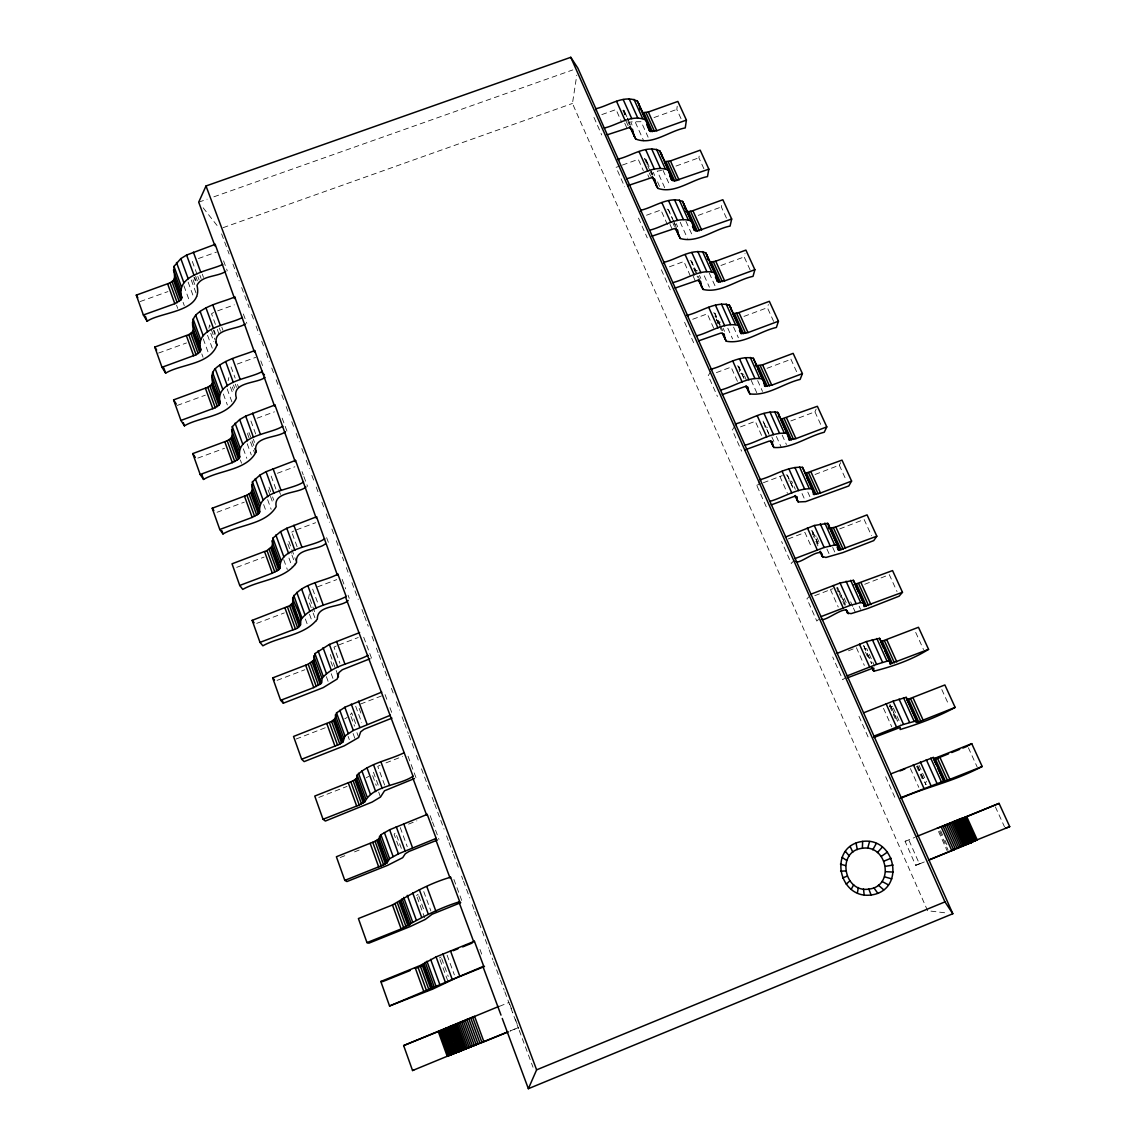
<?xml version="1.0" encoding="UTF-8"?>
<svg xmlns="http://www.w3.org/2000/svg" width="1146" height="1146" viewBox="0 0 1146 1146"><rect width="100%" height="100%" fill="white"/><g stroke="black" fill="none" stroke-linecap="round" stroke-linejoin="round"><path stroke-width="0.75" stroke-dasharray="5 3.75" d="M812.5 534.853L812.543 531.271L811.153 530.784M309.406 593.886L308.231 599.616M681.025 118.654L676.799 109.4L677.229 106.22M927.601 910.726L572.456 103.455L576.782 75.192M703.902 168.763L698.888 157.79L699.404 154.739M208.93 328.286L209.589 324.92L215.119 340.018M726.449 218.098L721.35 206.953L721.951 204.06M228.126 380.73L228.856 377.55M750.086 269.869L744.169 256.919L745.043 253.51M773.622 321.381L767.376 307.701L768.35 304.507M796.599 371.691L790.955 359.328L792.058 356.349M790.84 420.954L814.935 411.815L816.153 409.065M815.05 474.473L839.316 465.19L840.663 462.669M710.821 371.39L708.228 375.673L717.425 396.459M350.418 714.846L351.679 712.855L356.435 725.833M735.03 425.983L732.265 430.008L741.62 451.152M766.244 506.79L756.718 485.274L759.655 481.549M794.465 560.108L791.299 563.402L781.601 541.514M810.208 595.634L806.927 598.742L816.797 621.032L820.149 618.038M416.557 895.542L418.132 894.238M515.342 1019.166L518.479 1027.547L509.956 1031.185M846.278 677.028L842.74 679.693L832.712 657.002M439.405 957.984L441.095 956.924M213.6 312.486L211.523 313.732L216.694 327.828M344.731 718.857L347.195 717.41M366.233 777.776L368.74 776.386M291.729 532.116L293.92 530.942M336.236 646.015L333.987 647.161L339.918 663.29M380.071 765.256L377.765 766.359L385.758 788.104M919.421 863.941L915.668 865.33L905.096 841.35L908.721 839.732L919.421 863.941L924.278 861.964M510.428 1030.827L518.479 1027.547M915.668 865.33L923.705 862.05M499.47 1006.331L509.082 1002.421M905.096 841.35L914.694 837.44M408.549 824.117L416.843 820.851M848.498 650.785L853.24 648.908M340.176 857.537L346.55 855.016M354.515 851.879L360.89 849.372M385.973 762.892L402.447 756.46M814.777 595.691L832.884 588.686M318.817 797.415L347.037 786.4M864.714 584.288L889.325 574.69L897.032 591.565M360.532 704.031L381.79 695.823M788.276 538.935L804.95 532.503L811.912 548.103M296.098 739.027L325.765 727.567M839.674 528.922L864.113 519.467L871.533 535.726M338.786 644.94L358.254 637.505M756.718 485.274L761.689 483.383M763.351 482.738L782.317 475.59M277.06 680.38L304.85 669.737M317.413 586.91L336.738 579.604M740.488 426.899L755.271 421.298L761.803 435.895M256.718 623.381L284.308 612.924M296.427 529.882L315.608 522.705M716.393 372.622L731.076 367.121L737.494 381.475M236.721 567.356L264.11 557.071M767.032 368.31L790.955 359.328M277.389 473.269L294.837 466.794M692.7 319.276L707.283 313.861L714.287 329.532M217.067 512.276L244.256 502.177M743.955 316.411L767.376 307.701M197.828 458.099L224.573 448.244M720.92 265.471L744.169 256.919M257.105 418.204L274.424 411.844M669.407 266.817L683.89 261.489L690.78 276.902M177.172 405.455L205.378 395.169M698.258 215.376L721.35 206.953M237.279 364.056L255.701 357.351M646.502 215.233L660.884 210.005L667.66 225.16M158.506 353.083L186.497 342.955M675.954 166.07L698.888 157.79M217.668 310.853L234.3 304.865M620.817 165.64L616.047 167.359L624.656 186.784M622.393 165.067L638.265 159.351L643.321 170.654M140.127 301.556L167.932 291.6M654.008 117.565L676.799 109.4M223.098 227.667L572.456 103.455M198.401 258.538L216.551 252.063M601.836 114.6L616.018 109.543L621.691 122.25M198.702 202.183L207.125 199.203M213.872 196.826L572.799 69.92M892.677 706.466L889.382 706.552L890.213 704.618L897.733 721.421M661.586 170.51L657.26 171.098L665.769 190.05M632.062 125.029L630.658 121.906L641.144 121.691L648.12 137.205M864.07 648.951L866.777 648.693L874.556 666.055M845.046 603.827L837.984 588.041L836.652 587.726L838.772 592.468M816.324 536.127L813.474 535.956L818.817 547.903M930.967 911.127L947.771 913.133M788.82 480.89L791.728 481.277L795.353 489.342M786.099 474.845L787.56 475.475L793.705 489.199M764.583 426.77L767.562 427.343M740.746 373.553L743.797 374.312M737.279 365.818L738.841 366.734L744.528 379.426M720.419 322.155L717.324 321.209L715.992 319.29L718.069 323.931M719.989 324.662L715.104 313.746L713.485 312.686L715.591 317.37M694.275 269.74L697.427 270.871M690.093 260.443L691.754 261.632L695.88 270.828M667.087 209.059L668.806 210.391L672.458 218.557M652.704 174.45L646.229 159.982L644.467 158.535L649.51 169.809M837.683 591.092L838.557 591.966M203.129 207.798L218.628 227.467M626.848 116.72L623.424 109.429L628.38 120.516M814.935 411.815L822.112 427.53M839.316 465.19L845.877 479.572M915.697 632.406L923.547 649.581M941.811 689.577L949.06 705.463M968.384 747.751L977.252 767.161M995.373 806.856L1004.498 826.825M663.018 170.31L670.109 186.067M685.967 221.307L692.456 235.718M709.302 273.163L715.161 286.185M733.555 327.054L738.368 337.741M757.649 380.587L762.534 391.459M782.145 435.05L786.414 444.519M807.801 492.064L810.695 498.481M832.712 547.416L835.434 553.489M859.171 606.234L860.56 609.314M635.385 122.393L643.765 141.03M680.208 222.209L687.414 238.253M704.274 275.814L709.403 287.231M727.782 328.186L732.595 338.901M751.174 380.286L756.761 392.734M776.386 436.425L781.357 447.499M802.042 493.568L805.652 501.619M826.954 549.063L830.363 556.655M850.633 601.822L852.724 606.463M853.412 608.01L855.503 612.652M653.263 172.344L654.695 175.51M657.532 181.842L659.652 186.597M676.255 223.628L677.701 226.836M699.461 275.398L700.808 278.421M723.169 328.3L724.544 331.366M744.499 375.874L746.59 380.558M771.831 436.87L773.965 441.625M816.998 537.646L819.061 542.23M844.115 598.126L846.894 604.343M893.393 708.07L900.584 724.143M919.02 765.256L926.541 782.045M627.55 118.296L630.386 124.628M673.203 220.19L676.126 226.722M720.691 326.223L722.797 330.893M768.78 433.546L762.577 420.081L769.081 434.62M812.543 531.271L819.49 546.771M863.855 645.814L871.777 663.491M917.717 766.044L926.083 784.709M629.097 122.092L630.515 125.258M645.656 159.079L648.536 165.511M651.429 171.943L652.862 175.166M668.261 209.546L673.676 221.622M674.349 223.141L677.057 229.171M691.253 260.858L697.441 274.682M698.129 276.215L700.192 280.827M714.617 313.03L720.218 325.536M738.396 366.104L744.8 380.4M787.173 474.988L794.006 490.259M812.199 530.856L819.161 546.398M837.669 587.712L845.447 605.102M863.583 645.585L871.504 663.276M889.969 704.475L897.504 721.292M917.531 766.001L925.896 784.681M622.908 110.403L625.043 115.159M627.879 121.505L629.441 124.971M650.24 171.413L651.673 174.636M693.545 268.121L697.67 277.346M716.293 318.932L718.399 323.63M719.387 325.836L721.45 330.463M839.244 593.513L844.444 605.131M865.488 652.117L867.622 656.873M889.697 706.18L895.814 719.846M916.599 766.259L923.332 781.286M673.017 223.298L674.464 226.536M626.146 121.333L628.28 126.089M649.238 172.903L650.67 176.14M624.742 123.166L626.862 127.937M647.834 174.822L649.281 178.045M670.023 224.444L672.057 228.985M693.158 276.172L695.221 280.799M940.622 830.664L944.175 838.628M944.891 840.219L948.444 848.169M939.591 831.079L948.129 850.189M779.896 476.421L787.431 493.281M830.449 589.574L838.242 607.036M856.406 647.676L864.342 665.439M883.509 708.343L891.731 726.765M910.411 768.579L918.791 787.345M938.531 831.523L947.054 850.619M593.957 117.408L601.707 134.927M638.523 218.127L647.261 237.895M661.371 269.768L670.252 289.852M684.592 322.27L693.645 342.711M858.956 716.307L869.169 739.399M885.672 776.702L896.072 800.209M509.712 1004.097L512.835 1012.462M221.608 233.899L229.128 254.011M232.896 264.081L239.156 280.842M241.663 287.546L249.183 307.672M251.69 314.376L253.567 319.419M256.074 326.123L259.211 334.503M261.718 341.207L263.594 346.235M266.101 352.954L269.238 361.334M271.745 368.038L273.622 373.066M276.129 379.77L279.252 388.165M281.758 394.869L283.649 399.897M286.156 406.601L289.279 414.995M291.786 421.699L293.663 426.727M296.169 433.432L299.307 441.812M301.813 448.53L303.69 453.558M306.197 460.262L309.334 468.642M311.841 475.361L313.718 480.389M316.224 487.093L319.362 495.473M321.868 502.177L323.745 507.22M326.252 513.924L329.389 522.304M331.896 529.008L333.773 534.036M336.279 540.754L343.8 560.867M346.307 567.585L349.43 575.965M351.937 582.669L358.211 599.444M361.964 609.5L363.841 614.528M364.471 616.204L368.238 626.26M371.992 636.331L373.868 641.359M376.375 648.063L378.252 653.091M378.882 654.767L388.279 679.922M391.416 688.302L393.923 695.02M396.43 701.724L399.567 710.105M402.06 716.809L403.951 721.851M404.567 723.527L408.334 733.583M408.964 735.259L413.978 748.667M416.485 755.386L418.362 760.414M421.484 768.794L429.635 790.597M432.142 797.301L434.019 802.329M434.649 804.005L444.046 829.16M446.553 835.864L448.43 840.892M449.06 842.568L452.813 852.638M453.444 854.314L458.457 867.723M461.594 876.117L462.841 879.469M463.471 881.145L469.731 897.905M472.238 904.609L474.129 909.652M474.745 911.328L478.512 921.384M479.143 923.06L488.54 948.215M489.156 949.891L492.923 959.947M493.554 961.623L499.814 978.398M500.444 980.074L504.197 990.13M504.827 991.806L518.608 1028.707M519.238 1030.383L533.019 1067.27M223.57 260.873L227.28 270.857M243.353 314.004L246.848 323.373M260.815 360.904L262.592 365.66M282.16 418.19L286.973 431.125M302.043 471.608L303.26 474.902M303.876 476.535L307.558 486.405M326.624 537.646L328.501 542.66M342.167 579.346L345.691 588.843M348.055 595.161L349.229 598.327M363.726 637.248L366.118 643.694M366.72 645.298L371.519 658.176M385.056 694.562L387.506 701.108M389.941 707.669L392.992 715.863M408.019 756.202L410.497 762.878M411.128 764.554L413.606 771.229M414.222 772.891L416.084 777.905M430.137 815.608L431.913 820.378M432.5 821.954L438.99 839.402M453.902 879.44L461.723 900.441M479.959 949.404L482.409 955.993M202.283 274.138L203.501 277.475M221.78 327.111L222.926 330.234M199.877 275.183L201.109 278.507M219.359 328.143L220.505 331.28M278.779 489.743L280.598 494.7M359.171 708.386L360.976 713.313M192.313 261.417L197.212 274.768M197.828 276.43L199.046 279.767M217.282 329.389L219.001 334.088M231.062 366.935L235.159 378.08M237.494 384.454L238.669 387.635M250.945 421.055L256.89 437.256M271.158 476.106L276 489.285M292.359 533.807L297.287 547.215M312.672 589.13L318.502 604.988M355.675 706.223L361.706 722.653M400.255 827.598L407.26 846.679M423.762 891.588L430.896 911.013M447.098 955.148L454.375 974.945M195.665 276.129L197.499 281.128M235.302 384.154L236.477 387.348M194.748 277.504L195.966 280.842M214.173 330.478L215.319 333.615M193.918 277.117L195.135 280.441M213.357 330.134L215.076 334.818M233.469 384.984L234.629 388.165M253.338 439.19L254.527 442.428M193.044 279.782L194.863 284.724M232.323 386.99L233.469 390.141M253.739 445.479L248.453 431.054L247.636 434.062L249.986 440.451M268.995 487.122L271.974 495.258M272.576 496.891L273.765 500.157M296.57 562.4L288.677 540.855L287.689 543.476L291.313 553.389M309.893 598.756L315.05 612.852M330.306 654.509L335.563 668.863M336.15 670.453L337.325 673.633M373.438 772.232L378.28 785.44M401.329 848.384L395.585 832.684L394.109 834.231L399.009 847.639M418.72 895.843L423.977 910.225M441.683 958.557L448.244 976.464M191.253 279.982L197.27 296.442M210.764 333.3L213.829 341.651M230.418 387.004L233.297 394.854M250.559 442.041L254.656 453.214M268.092 489.929L269.869 494.8M270.47 496.419L273.436 504.541M291.929 555.036L295.553 564.949M309.463 602.968L312.543 611.377M313.159 613.053L316.239 621.461M330.879 661.486L333.214 667.846M351.005 716.465L354.558 726.163M356.922 732.623L358.698 737.48M372.665 775.656L376.275 785.526M378.696 792.115L380.501 797.043M417.13 897.146L424.708 917.831M439.992 959.603L447.714 980.69M188.145 282.117L193.545 296.886M207.555 335.262L213.041 350.275M227.166 388.924L232.323 403.02M247.221 443.789L251.289 454.933M267.62 499.613L271.158 509.325M288.978 558.059L291.986 566.296M309.492 614.242L311.941 620.946M331.223 673.705L332.956 678.461M353.083 733.526L354.845 738.353M183.933 285.841L189.305 300.581M203.257 338.901L208.114 352.223M223.355 394.038L227.352 404.968M243.324 448.817L246.805 458.357M263.652 504.569L266.588 512.649M283.721 559.649L287.317 569.505M305.366 619.026L307.2 624.04M326.395 676.699L328.114 681.44M348.14 736.391L349.315 739.614M183.088 302.343L184.277 305.624M201.825 353.913L203.043 357.237M240.388 460.033L241.548 463.213M176.541 305.165L177.73 308.446M624.011 110.403L625.028 114.743M646.229 159.982L647.734 166.829M691.754 261.632L692.313 264.626M715.104 313.746L715.548 316.511M738.841 366.734L739.514 371.82"/><path stroke-width="1.5" d="M292.703 597.825L292.731 602.724L289.609 605.761L252.163 620.358L259.999 642.376L292.889 629.87C309.592 626.447 294.866 607.136 292.703 597.825C302.157 583.056 323.53 581.839 337.869 574.175L346.192 596.536L345.734 597.596L413.047 776.272L412.46 777.031L426.613 815.064L427.214 814.376L436.168 838.399L435.537 839.044L449.934 877.793L450.593 877.22L459.704 901.701L459.03 902.231L473.699 941.711L474.415 941.253L483.698 966.193L482.967 966.608L501.003 1015.112M828.773 528.564L835.821 526.959L867.064 514.883L876.819 536.199L839.445 550.08L838.141 549.665L838.442 546.212L827.741 523.335L814.276 525.484L785.741 536.944L760.199 479.673C774.109 475.862 787.574 466.121 802.501 467.353L813.13 490.073L813.431 494.499L820.493 493.024L851.593 481.076L842.009 460.133L804.936 473.542M313.632 660.239L308.202 664.207L272.662 677.902L280.641 700.306L313.775 687.586L321.353 683.388L313.632 660.239L314.935 653.607L329.389 644.424L359.6 632.606M876.819 536.199L873.753 540.597L842.725 552.644L825.894 557.472L822.14 556.369C823.143 544.364 799.349 565.05 795.983 561.597M862.365 848.269C887.52 844.244 895.069 886.345 868.811 889.11C843.628 893.149 836.093 851.02 862.365 848.269L862.652 841.393C895.914 836.967 905.985 890.514 871.118 894.997C837.826 899.452 827.77 845.848 862.652 841.393M828.515 526.931L828.658 524.496M321.768 682.629L322.026 678.461L313.803 655.856M280.641 700.306L283.334 703.2L323.115 687.672L337.282 678.962L338.915 672.602L342.282 669.751L369.886 658.807M391.961 718.141L364.127 729.214L360.646 731.893L358.698 737.48L344.258 745.845L304.148 761.603L301.656 759.254L293.534 736.463L331.581 721.45L334.904 718.771L336.523 712.912L344.831 707.254L381.733 692.098M174.593 277.69L173.519 280.312L170.009 282.89L136.288 295.124L143.365 314.992L174.822 303.704L180.724 300.123L181.813 297.559L174.593 277.69L173.991 266.416L180.824 258.609L186.597 255.057L215.176 244.356L214.975 245.96L198.702 202.183L206.008 185.981L570.78 57.3L577.856 68.13L596.436 110.016L595.734 108.755C608.855 105.919 623.696 94.216 637.362 101.106L647.519 122.823L649.008 129.971L650.742 131.475L656.773 130.73L686.411 120.086L677.873 101.435L648.321 112.007L642.276 112.709L650.742 131.475M301.656 759.254L339.818 744.169L343.184 741.562L344.932 736.004L353.326 730.46L390.356 715.262M215.176 244.356L234.529 298.519L234.758 296.986C221.622 302.501 206.28 304.865 195.694 315.15C187.099 325.536 198.716 339.13 200.794 349.802L199.648 352.266L196.066 354.773L161.987 367.279L154.796 347.066L188.761 334.632L192.327 332.111L193.459 329.604M854.071 584.689L892.548 570.593L902.475 592.281L899.137 596.178L867.894 608.426L851.063 613.64L847.481 612.981C848.498 602.581 824.475 622.579 821.51 619.184M686.411 120.086L685.251 127.922C669.321 130.759 652.432 145.728 635.744 139.038L629.928 127.048M181.813 297.559C175.152 274.625 209.045 271.015 222.668 264.497M234.758 296.986L254.398 351.965L254.67 350.518C241.419 356.077 226.134 358.655 215.219 368.683C206.223 378.753 218.17 392.419 220.104 402.919L218.9 405.269L215.247 407.732L180.939 420.439L173.605 399.882L207.827 387.262L211.466 384.784L212.64 382.392M857.38 892.92L858.354 887.534M664.379 161.744L670.424 160.927L700.192 150.183L708.858 169.15L707.483 176.599C691.425 179.607 674.736 194.261 657.833 188.359L652.017 176.384M200.794 349.802C194.448 326.968 229.873 324.733 242.379 317.471M414.437 778.549L384.512 790.783L380.501 797.043L372.092 802.085L325.349 821.052L323.029 819.275L314.763 796.069L353.126 780.841L356.564 778.363L357.18 775.083C369.786 762.935 388.995 760.285 404.266 752.678M883.623 648.063L880.758 641.717L918.476 627.277L928.575 649.338L889.826 664.035L890.428 661.471L879.569 638.308L866.362 641.559L837.325 653.292L810.967 594.158L840.09 582.999L853.426 580.32L864.199 603.326L863.926 606.535L902.475 592.281M232.151 436.067L230.905 438.345L227.223 440.766L192.743 453.601L200.192 474.501L232.351 462.626L238.483 459.188L239.743 456.953L232.151 436.067L232.309 426.627L239.657 419.551L245.674 416.127L274.925 404.982L274.625 406.343L254.67 350.518M245.172 323.974C237.165 329.876 210.993 328.386 216.952 345.061C209.603 364.757 181.14 363.884 165.64 373.123L161.987 367.279M220.104 402.919C214.875 380.529 250.315 378.997 262.42 371.347M685.709 211.108L688.517 211.666L692.9 210.663L722.854 199.733L731.678 219.015L730.088 226.077C713.886 229.257 697.398 243.568 680.28 238.483L675.195 228.154M323.029 819.275L359.242 805.036L365.001 801.57C373.324 785.297 399.123 785.683 413.047 776.272M274.925 404.982L295.195 461.666L295.539 460.391L266.044 471.708L259.956 475.089L252.435 481.893L251.991 490.674L259.727 511.918L258.394 514.024L252.177 517.419L219.788 529.495L212.211 508.237L246.949 495.201L250.688 492.823L251.991 490.674M239.743 456.953C235.761 435.065 271.015 434.176 282.818 426.183M754.87 269.697L724.616 280.87L718.571 281.959L709.689 262.248L715.734 261.202L745.903 250.1L754.87 269.697L753.051 276.344C736.72 279.739 720.419 293.648 703.085 289.437L698.315 279.796M867.637 848.369L869.57 841.522M285.383 431.713C277.819 438.288 251.977 435.838 256.088 451.882C246.762 470.462 219.559 469.975 203.544 479.429L200.192 474.501M295.539 460.391L316.138 517.978L316.525 516.789L286.786 528.263L280.612 531.586L272.906 538.133L272.189 546.212L280.039 567.829L278.65 569.82L272.361 573.158L239.729 585.448L232.022 563.803L267.018 550.567L272.189 546.212M928.575 649.338C912.431 659.552 892.863 666.456 874.011 671.141L873.281 670.596L873.94 668.304L872.693 668.233L847.496 677.816M437.428 840.018L409.022 851.449L405.312 853.713L402.69 857.681L387.663 865.316L346.923 881.561L344.803 880.386L336.38 856.75L375.057 841.307L378.61 839.03L380.887 834.775L389.626 829.761L427.214 814.376M259.727 511.918C257.162 490.631 291.958 490.316 303.561 481.965M737.079 323L732.91 313.746L738.955 312.586L769.338 301.312L778.449 321.224L776.401 327.455C759.927 331.094 743.797 344.516 726.292 341.236L722.224 333.2M316.525 516.789L337.44 575.278L337.869 574.175M280.039 567.829C279.094 547.258 313.144 547.401 324.69 538.735M344.803 880.386L383.609 864.858L387.19 862.652L389.597 858.726L398.436 853.842L436.168 838.399M755.443 365.832L762.563 364.829L793.147 353.369L802.415 373.625L800.137 379.412C783.535 383.323 767.548 396.215 749.871 393.909L745.845 385.973M528.363 1088.7L536.615 1069.848L944.963 901.888L952.813 913.734L528.363 1088.7L502.249 1018.45M300.768 620.029C310.623 605.546 331.738 604.2 346.192 596.536M780.526 419.379L817.37 406.3L826.796 426.899L824.26 432.243C807.543 436.44 791.642 448.745 773.851 447.484L770.585 441.239M460.749 902.676L432.085 914.25L425.295 919.421L409.953 926.656L368.883 943.172L366.978 942.614L358.397 918.548L392.462 904.982C410.626 894.109 429.292 883.337 450.593 877.22M322.026 678.461C332.927 664.78 353.326 663.047 368.067 655.369M851.249 889.267L853.684 884.755M872.765 849.831L876.303 843.442M851.593 481.076L848.799 485.961L805.652 501.619L798.246 501.962L795.038 495.846M936.325 764.969L933.56 758.838L971.736 743.639L982.194 766.502L942.886 782.102L944.29 780.927L933.288 757.434L890.814 773.894L863.583 712.826L893.106 701.18L906.185 697.341L917.115 720.662L916.012 722.438L918.662 721.88L955.148 707.397L944.877 684.95L906.93 699.762L917.115 722.367M366.978 942.614L401.143 928.948C419.694 918.476 438.66 908.162 459.704 901.701M877.421 852.581L882.391 847.052M484.5 966.508L455.578 978.24L432.658 989.127L389.554 1005.987L380.816 981.477L420.152 965.562L436.096 956.896L474.415 941.253M846.206 884.168L849.845 880.873M389.554 1005.987L483.698 966.193M955.148 707.397C937.987 716.766 918.992 723.828 900.154 729.529L900.24 727.409L873.954 737.494M881.26 856.434L887.448 852.08M969 745.301L971.736 743.639M971.278 842.21L1009.712 826.653L999.068 803.389L959.646 819.376L961.365 818.502L972.066 842.281L929.148 859.973M982.194 766.502C950.564 782.818 929.778 785.64 900.899 798.261M508.323 1031.844L483.941 1041.8L474.559 1016.301L403.65 1045.567L412.546 1070.536L414.021 1069.791M464.474 1020.785L460.019 1022.69M466.236 1019.911L473.155 1017.032M953.859 849.458L955.506 848.742M999.068 803.389L962.611 818.359M956.294 848.412L966.279 844.258M458.901 1023.163L454.976 1024.796M966.68 816.568L977.237 839.918L970.218 842.84L972.08 842.253M451.925 1026.057L453.487 1025.412M416.585 967.955L423.877 964.975M450.278 1026.73L403.65 1045.567M884.053 861.104L891.101 858.225M507.22 1032.145L447.269 1056.354L438.259 1031.486M928.518 860.087L947.771 852.223M967.897 843.599L969.559 842.912M948.845 851.779L955.005 849.2L953.458 849.673M474.272 1016.574L498.868 1006.417M916.8 836.437L961.336 818.488M412.546 1070.536L455.779 1052.744M483.555 1041.8L473.585 1045.653M937.099 828.329L943.817 825.894M959.13 819.777L960.849 819.075M842.568 877.994L847.066 876.174M457.541 1052.028L463.958 1049.435M890.614 773.794L901.143 797.544L944.29 780.927M952.827 822.312L957.469 820.45M453.171 950.722L457.913 948.816M462.655 946.911L472.152 943.086M900.097 770.886L904.91 768.952M410.11 970.562L382.606 981.635L380.816 981.477M935.809 758.953L948.544 753.824M951.724 752.55L959.689 749.341M962.869 748.066L967.639 746.146M950.12 823.401L951.438 822.885M873.925 736.147L903.521 724.401L917.115 720.662M465.376 1048.877L473.327 1045.739M948.902 823.888L944.376 825.679M837.038 652.962L847.195 675.854L876.59 664.365L887.061 661.185L890.428 661.471M820.937 616.648L850.131 605.403L860.66 602.567L864.199 603.326M785.354 536.414L795.152 558.503L824.146 547.487L834.718 544.995L837.568 545.138L838.442 546.212M771.215 504.885L794.035 496.476L797.115 496.82L797.229 500.73M769.826 501.375C783.764 497.479 797.201 487.924 812.156 488.769L813.13 490.073M348.198 600.518C340.72 607.824 316.883 604.601 317.342 619.112C304.793 635.486 279.882 636.288 262.864 645.814L259.999 642.376M744.914 449.891L769.238 441.067L772.39 441.625L772.733 446.038M760.199 479.673L760.629 480.303L735.474 423.92C749.283 420.338 762.878 410.139 777.69 412.331L788.247 434.893L788.82 439.906L795.911 438.632L826.796 426.899M744.929 445.235C758.781 441.582 772.318 431.555 787.173 433.374L788.247 434.893M325.292 543.863C318.158 550.538 294.565 547.817 296.57 562.4C285.125 579.59 259.411 579.862 242.751 589.402L239.729 585.448M722.338 394.611L744.857 386.603L748.08 387.362L748.667 392.261M735.474 423.92L735.947 424.65L711.179 369.127C724.874 365.732 738.626 355.131 753.309 358.24L763.795 380.673L764.64 386.231L771.745 385.171L802.415 373.625M1005.2 828.357L1009.712 826.653M720.476 390.084C734.214 386.632 747.908 376.175 762.634 378.939L763.795 380.673M305.968 487.007C298.519 493.869 273.135 491.047 276.157 506.675C265.786 524.582 239.299 524.438 222.983 533.95L219.788 529.495M698.516 340.892L720.906 333.056L724.186 334.016L724.988 339.388M711.179 369.127L711.695 369.957L687.299 315.265C700.879 312.041 714.832 301.111 729.329 305.08L739.757 327.355L740.86 333.457L747.994 332.584L778.449 321.224M696.439 335.864C710.062 332.584 723.928 321.768 738.497 325.421L739.757 327.355M716.121 274.94L705.764 252.808C691.453 248.023 677.286 259.24 663.835 262.319L672.817 282.575C686.311 279.452 700.392 268.336 714.775 272.805L716.121 274.94L716.995 280.827L718.571 281.959M675.094 288.076L697.341 280.412L700.693 281.572L701.71 287.388M692.872 223.384L682.586 201.395C668.476 195.866 654.094 207.297 640.757 210.277L649.581 230.188C662.961 227.18 677.257 215.82 691.453 221.063L692.872 223.384L693.96 229.716L697.255 231.034L731.678 219.015M265.055 377.406C257.291 383.638 231.263 381.647 236.363 398.02C228.04 417.187 200.178 416.471 184.434 425.839L180.939 420.439M652.074 236.133L674.177 228.656L677.587 230.002L678.819 236.262M670.009 172.688L659.781 150.842C645.9 144.611 631.288 156.2 618.052 159.093L626.733 178.676C640.012 175.753 654.538 164.222 668.505 170.181L671.298 179.435L674.65 180.939L708.858 169.15M627.836 185.638L651.401 177.745L654.867 179.263L656.3 185.953M143.365 314.992L147.161 321.281C160.225 311.841 203.787 312.07 196.969 285.426C201.581 275.255 217.425 277.046 225.633 271.444M595.734 108.755L604.271 128.023C617.436 125.158 632.191 113.497 645.943 120.129L647.519 122.823M607.151 134.827L628.996 127.679L632.506 129.369L634.139 136.46M885.572 866.304L893.121 865.044M840.605 871.146L845.562 870.96M885.743 871.676L893.35 872.077M901.143 797.544L952.813 913.734M884.54 876.833L891.774 878.867M840.433 864.113L845.433 865.588M882.033 881.446L888.479 884.927M842.052 857.351L846.665 860.445M863.583 712.826L847.195 675.854M878.409 885.199L883.724 889.84M262.133 372.765L264.44 374.785M272.662 677.902L274.496 679.979M845.361 851.335L849.186 855.861M252.163 620.358L254.111 622.779M810.967 594.158L795.152 558.503M873.897 887.806L877.793 893.278M212.211 508.237L213.844 510.557M192.743 453.601L195.307 457.44M173.605 399.882L176.283 404.065M154.796 347.066L156.644 350.074M687.299 315.265L687.858 316.181L672.817 282.575M136.288 295.124L137.821 297.702M663.835 262.319L664.422 263.336L649.581 230.188M640.757 210.277L641.373 211.365L626.733 178.676M618.052 159.093L618.711 160.268L604.271 128.023M850.131 846.479L852.81 852.151M648.321 112.007L656.773 130.73M670.424 160.927L679.019 179.965M692.9 210.663L701.639 230.002M715.734 261.202L724.616 280.87M738.955 312.586L747.994 332.584M762.563 364.829L771.745 385.171M786.571 417.961L795.911 438.632M810.981 471.994L820.493 493.024M835.821 526.959L845.49 548.347M861.09 582.87L870.917 604.63M886.789 639.769L896.802 661.915M912.961 697.656L923.146 720.189M939.577 756.575L949.948 779.524M965.634 816.983L976.191 840.347M964.631 817.399L975.189 840.763M646.029 112.652L654.495 131.389M668.132 161.6L676.727 180.638M690.594 211.351L699.332 230.704M713.414 261.918L722.295 281.587M736.62 313.331L745.659 333.328M760.228 365.603L769.41 385.93M784.222 418.748L793.562 439.434M808.618 472.811L818.115 493.854M833.443 527.805L843.112 549.206M858.698 583.744L868.539 605.518M884.397 640.657L894.396 662.818M910.54 698.587L920.725 721.135M937.156 757.535L947.527 780.483M963.7 817.771L974.243 841.15M962.826 818.115L973.384 841.508M643.966 112.895L652.418 131.647M666.055 161.887L674.65 180.939M688.517 211.666L697.255 231.034M711.351 262.276L720.232 281.959M734.557 313.732L743.582 333.744M758.151 366.032L767.333 386.388M782.145 419.235L791.485 439.935M806.555 473.341L816.052 494.399M831.38 528.378L841.035 549.794M856.635 584.36L866.462 606.148M882.334 641.33L892.333 663.505M908.477 699.304L918.662 721.88M935.107 758.308L945.464 781.286M962.053 818.43L972.596 841.823M961.179 818.545L971.908 842.353M637.362 101.106L645.943 120.129M659.781 150.842L668.505 170.181M682.586 201.395L691.453 221.063M705.764 252.808L714.775 272.805M729.329 305.08L738.497 325.421M753.309 358.24L762.634 378.939M777.69 412.331L787.173 433.374M802.501 467.353L812.156 488.769M827.741 523.335L837.568 545.138M853.426 580.32L863.425 602.495M879.569 638.308L889.754 660.884M906.185 697.341L916.556 720.318M933.288 757.434L943.846 780.856M960.878 818.645L971.636 842.482M665.095 163.334L672.974 180.824M686.855 211.58L695.593 230.976M738.468 326.08L741.935 333.787M757.936 369.256L765.7 386.489M781.243 420.969L789.866 440.093M807.128 478.398L814.448 494.614M830.478 530.168L836.68 543.949M838.07 547.014L839.445 550.08M855.747 586.251L858.569 592.482M859.973 595.591L864.886 606.506M885.056 651.229L890.771 663.921M937.715 768.035L943.244 780.311M960.778 818.946L965.004 828.3M966.407 831.423L968.513 836.107M960.463 818.803L971.221 842.668M960.305 819.118L962.425 823.802M959.904 819.018L970.676 842.912M646.745 124.642L649.567 130.902M669.679 175.539L671.828 180.309M692.499 226.478L694.462 230.518M715.419 277.017L717.468 281.572M739.457 330.377L740.86 333.457M837.067 546.971L838.457 550.037M959.216 819.275L970.003 843.198M633.996 99.373L642.605 118.468M656.472 149.267L665.224 168.677M679.32 200.006L688.216 219.746M702.57 251.59L711.609 271.659M726.192 304.048L735.388 324.461M750.229 357.409L759.583 378.166M774.682 411.686L784.193 432.816M799.55 466.909L809.234 488.411M824.862 523.106L834.718 544.995M850.633 580.306L860.66 602.567M876.848 638.523L887.061 661.185M903.549 697.785L913.949 720.877M930.738 758.136L941.324 781.644M958.414 819.591L969.201 843.528M957.497 819.963L968.284 843.929M956.452 820.378L967.238 844.358M955.291 820.837L966.092 844.831M629.14 98.814L637.749 117.966M651.644 148.851L660.397 168.319M674.521 199.733L683.417 219.531M697.785 251.475L706.838 271.602M721.45 304.091L730.647 324.562M745.516 357.609L754.885 378.438M769.997 412.059L779.524 433.26M794.909 467.468L804.607 489.027M820.264 523.837L830.134 545.797M846.063 581.223L856.105 603.57M872.335 639.64L882.563 662.374M899.066 699.103L909.494 722.267M926.297 759.655L936.912 783.248M954.031 821.338L964.846 845.361M952.684 821.883L963.485 845.92M951.223 822.456L962.038 846.522M949.69 823.072L960.506 847.152M623.166 99.487L631.775 118.668M645.656 149.639L654.409 169.15M668.533 200.622L677.444 220.462M691.797 252.478L700.851 272.648M715.462 305.208L724.673 325.736M739.528 358.856L748.897 379.741M764.01 413.434L773.55 434.678M788.921 468.972L798.619 490.588M814.276 525.484L824.146 547.487M840.09 582.999L850.131 605.403M866.362 641.559L876.59 664.365M893.106 701.18L903.521 724.401M920.338 761.889L930.953 785.54M948.086 823.73L958.887 847.811M946.41 824.404L957.211 848.513M944.662 825.106L955.463 849.215M630.142 126.547L635.744 139.038M652.848 177.243L657.833 188.359M675.939 228.799L680.28 238.483M699.017 280.34L703.085 289.437M722.84 333.543L726.292 341.236M746.361 386.073L749.871 393.909M771 441.11L773.851 447.484M795.353 495.473L798.246 501.962M820.321 551.255L823.072 557.371M846.923 610.646L848.312 613.755M872.593 667.96L874.011 671.141M820.078 551.756L822.14 556.369M846.077 609.858L847.481 612.981M871.848 667.416L873.281 670.596M942.872 825.836L953.673 849.96M616.562 101.335L625.157 120.545M639.038 151.544L647.777 171.083M661.872 202.598L670.768 222.467M685.107 254.527L694.147 274.725M708.729 307.329L717.926 327.885M732.767 361.047L742.121 381.962M757.22 415.697L766.731 436.97M782.102 471.307L791.786 492.952M807.414 527.905L817.27 549.937M833.185 585.506L843.227 607.939M859.428 644.152L869.642 666.986M886.13 703.859L896.544 727.108M913.333 764.654L923.934 788.333M941.052 826.581L951.839 850.704M570.78 57.3L944.963 901.888M868.811 889.11L871.118 894.997M206.008 185.981L536.615 1069.848M193.359 252.134L200.779 272.318M212.769 304.893L220.319 325.435M232.523 358.569L240.202 379.455M252.607 413.162L260.429 434.42M273.063 468.728L281.014 490.345M293.863 525.255L301.957 547.272M315.035 582.813L323.287 605.217M336.595 641.388L344.989 664.207M358.555 701.037L367.092 724.272M380.902 761.789L389.611 785.44M403.664 823.645L412.531 847.754M426.856 886.66L435.895 911.213M450.493 950.879L459.689 975.891M472.61 1017.089L481.993 1042.602M470.691 1017.877L480.059 1043.39M468.786 1018.665L478.14 1044.164M186.597 255.057L194.003 275.255M205.951 307.83L213.485 328.372M225.633 361.52L233.297 382.406M245.674 416.127L253.467 437.385M266.044 471.708L273.98 493.339M286.786 528.263L294.866 550.281M307.902 585.821L316.124 608.24M329.389 644.424L337.755 667.244M351.263 704.088L359.787 727.323M373.553 764.84L382.234 788.505M396.244 826.724L405.082 850.833M419.364 889.754L428.36 914.322M442.915 953.973L452.083 978.999M466.909 1019.424L476.263 1044.923M465.09 1020.169L474.43 1045.668M215.734 341.709L216.952 345.061M254.913 448.673L256.088 451.882M337.325 673.633L338.485 676.828M463.328 1020.9L472.653 1046.384M461.623 1021.587L470.949 1047.086M180.824 258.609L188.202 278.793M200.106 311.354L207.598 331.867M219.717 364.987L227.338 385.858M239.657 419.551L247.421 440.795M259.956 475.089L267.863 496.691M280.612 531.586L288.663 553.59M301.642 589.101L309.835 611.491M323.043 647.648L331.38 670.439M344.831 707.254L353.326 730.46M367.021 767.949L375.673 791.585M389.626 829.761L398.436 853.842M412.646 892.734L421.613 917.273M436.096 956.896L445.235 981.893M460.004 1022.261L469.316 1047.745M458.457 1022.905L467.754 1048.361M457.01 1023.507L466.293 1048.948M455.65 1024.066L464.932 1049.492M176.498 262.506L183.847 282.647M195.694 315.15L203.171 335.635M215.219 368.683L222.825 389.525M235.088 423.161L242.823 444.362M255.3 478.57L263.165 500.143M275.857 534.967L283.864 556.927M296.785 592.367L304.936 614.714M318.101 650.799L326.395 673.547M339.789 710.276L348.241 733.44M361.878 770.843L370.473 794.436M384.368 832.526L393.135 856.549M407.274 895.355L416.199 919.837M430.624 959.36L439.72 984.299M454.403 1024.581L463.672 1049.994M453.257 1025.054L462.526 1050.452M452.24 1025.484L461.48 1050.868M451.338 1025.871L460.577 1051.226M173.991 266.416L181.297 286.5M193.101 318.917L200.536 339.345M212.54 372.307L220.104 393.092M232.309 426.627L240.015 447.771M252.435 481.893L260.257 503.409M272.906 538.133L280.87 560.022M293.734 595.361L301.842 617.637M314.935 653.607L323.201 676.283M336.523 712.912L344.932 736.004M358.497 773.292L367.064 796.799M380.887 834.775L389.597 858.726M403.679 897.404L412.56 921.799M426.914 961.193L435.953 986.061M450.564 1026.2L459.79 1051.527M449.92 1026.472L459.131 1051.784M449.418 1026.701L458.615 1051.985M449.031 1026.873L458.214 1052.128M173.461 270.012L180.753 290.038M192.499 322.341L199.905 342.711M211.852 375.559L219.387 396.272M231.549 429.693L239.213 450.765M251.576 484.772L259.368 506.203M271.96 540.797L279.896 562.614M335.291 714.946L343.657 737.952M357.18 775.083L365.689 798.518M379.455 836.336L388.122 860.188M402.146 898.708L410.97 923.017M425.252 962.253L434.248 987.007M448.788 1026.988L457.97 1052.214M292.731 602.724L300.725 624.728M334.904 718.771L343.184 741.562M356.564 778.363L365.001 801.57M378.61 839.03L387.19 862.652M401.057 900.799L409.81 924.851M423.92 963.7L432.83 988.21M447.212 1027.776L456.28 1052.744M447.04 1027.862L456.108 1052.802M446.754 1027.991L455.807 1052.916M174.407 278.951L181.612 298.791M193.244 330.807L200.579 350.977M212.397 383.523L219.86 404.037M231.879 437.142L239.457 457.999M251.69 491.677L259.411 512.892M271.86 547.143L279.696 568.745M292.359 603.598L300.352 625.573M313.23 661.027L321.353 683.388M334.474 719.487L342.74 742.25M356.091 778.994L364.514 802.157M378.108 839.574L386.675 863.167M400.513 901.257L409.251 925.28M423.347 964.073L432.228 988.54M446.324 1028.177L455.377 1053.088M445.78 1028.406L454.819 1053.303M173.519 280.312L180.724 300.123M192.327 332.111L199.648 352.266M211.466 384.784L218.9 405.269M230.905 438.345L238.483 459.188M250.688 492.823L258.394 514.024M270.814 548.246L278.65 569.82M291.299 604.63L299.264 626.576M312.127 662.001L320.235 684.348M333.328 720.404L341.594 743.138M354.916 779.839L363.325 802.988M376.891 840.347L385.443 863.912M399.266 901.959L407.976 925.954M422.043 964.703L430.925 989.156M445.121 1028.678L454.16 1053.575M444.347 1028.993L453.386 1053.876M443.502 1029.352L452.527 1054.22M172.015 281.658L179.206 301.47M190.795 333.414L198.1 353.555M209.89 386.059L217.325 406.544M229.315 439.591L236.878 460.42M249.069 494.026L256.761 515.213M269.167 549.407L276.988 570.966M289.609 605.761L297.559 627.693M310.408 663.09L318.502 685.423M331.581 721.45L339.818 744.169M353.126 780.841L361.52 803.962M375.057 841.307L383.609 864.858M397.404 902.876L406.099 926.842M420.152 965.562L429.005 989.986M442.557 1029.738L451.581 1054.607M441.554 1030.154L450.564 1055.022M170.009 282.89L177.186 302.687M188.761 334.632L196.066 354.773M207.827 387.262L215.247 407.732M227.223 440.766L234.772 461.594M246.949 495.201L254.627 516.373M267.018 550.567L274.825 572.112M287.431 606.893L295.382 628.825M308.202 664.207L316.296 686.526M329.346 722.539L337.583 745.258M350.862 781.916L359.242 805.036M372.765 842.353L381.303 865.903M395.069 903.908L403.764 927.873M417.789 966.579L426.627 990.989M440.494 1030.583L449.504 1055.452M439.391 1031.028L448.401 1055.896M167.66 283.907L174.822 303.704M186.383 335.663L193.674 355.79M205.435 388.279L212.855 408.764M224.817 441.797L232.351 462.626M244.513 496.232L252.177 517.419M264.554 551.613L272.361 573.158M284.953 607.939L292.889 629.87M305.696 665.267L313.775 687.586M326.811 723.599L335.033 746.318M348.312 782.976L356.678 806.096M370.187 843.427L378.71 866.963M392.462 904.982L401.143 928.948M415.153 967.654L423.991 992.064M145.399 316.353L147.161 321.281M163.864 368.11L165.64 373.123M183.317 422.702L184.434 425.839M201.839 474.659L203.544 479.429M221.823 530.713L222.983 533.95M282.203 700.034L283.334 703.2M638.967 103.856L640.227 109.701M856.019 843.084L857.308 849.558M661.314 153.406L662.001 156.859M684.033 203.787L684.907 208.658M707.139 255.014L707.856 259.555M730.618 307.085L730.99 309.893M863.511 889.024L864.156 894.868M778.793 413.935L778.994 417.044"/></g></svg>
